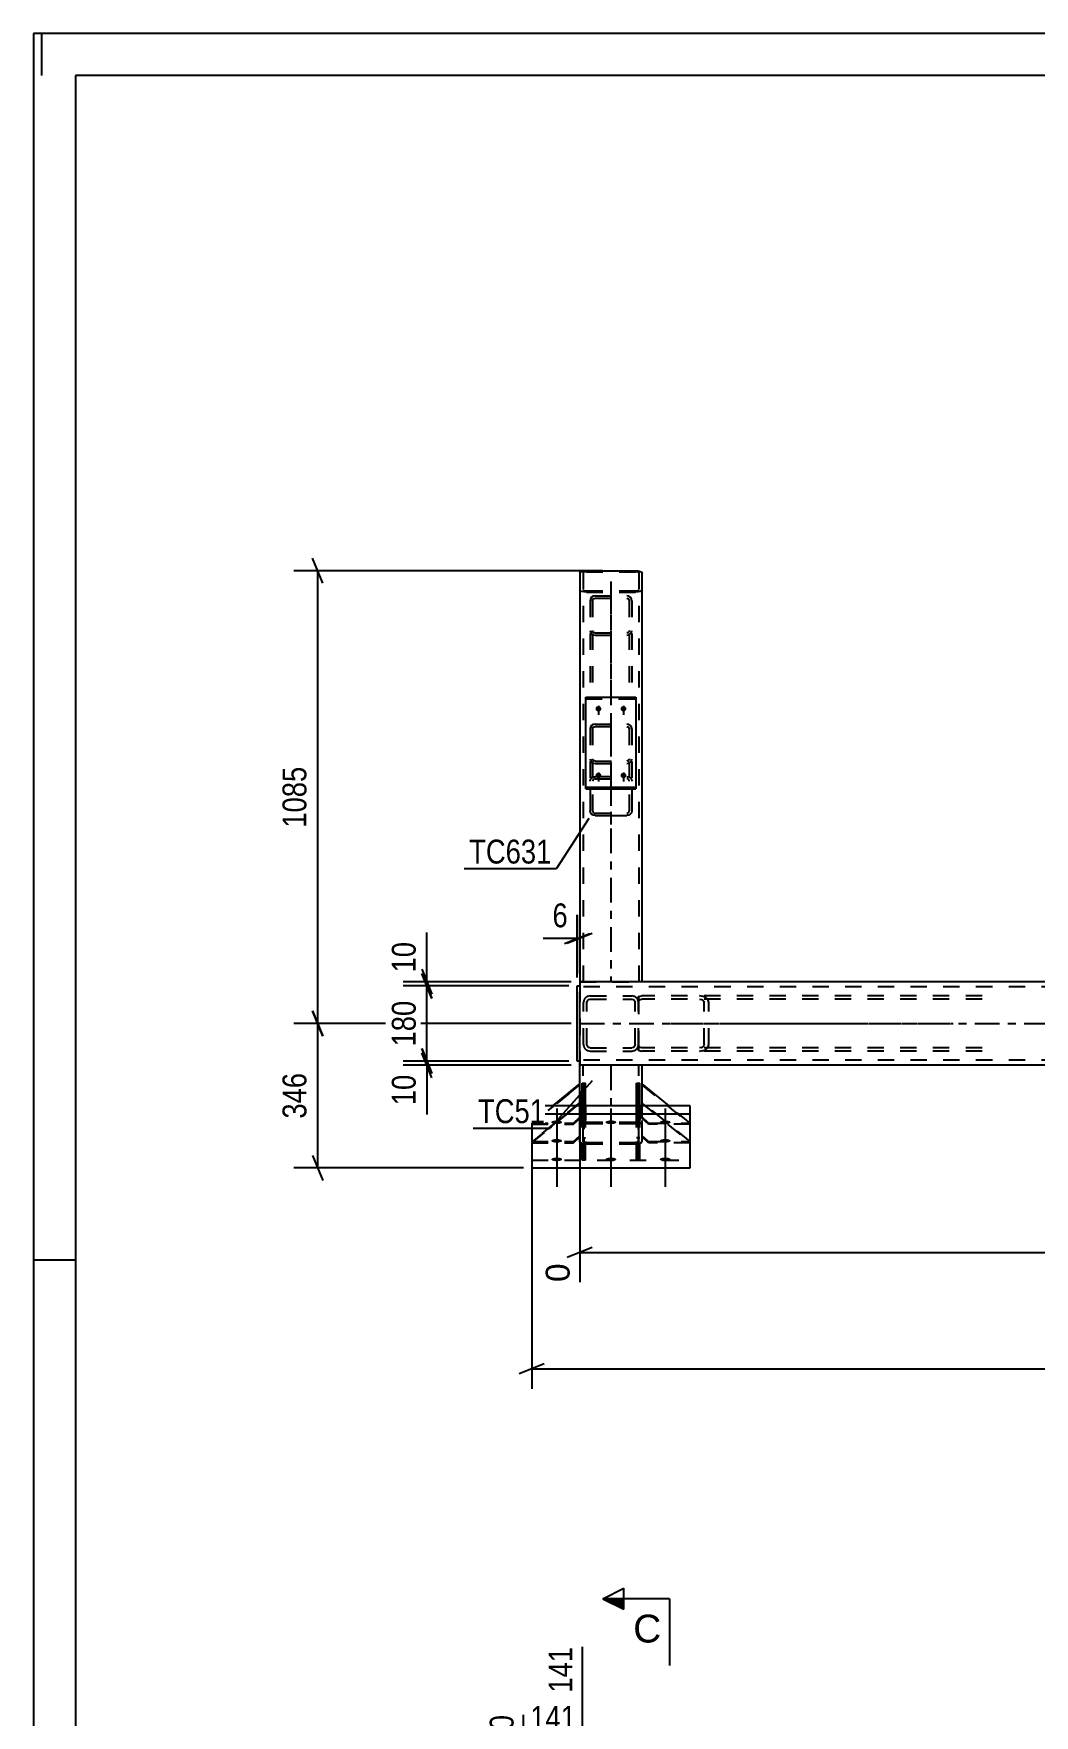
# Model space of a CAD drawing. Header units: millimetres. Extents: x 0 to 841, y 0 to 594.
# Drawn here: x 0 to 119.9, y 392.5 to 594 of the extents above; entities that cross this region are included whole.
import ezdxf

# ---------------------------------------------------------------- set-up
doc = ezdxf.new("R2010")
doc.units = ezdxf.units.MM
doc.linetypes.add('DXK_LINE_DOT2', pattern=[3.9198, 1.9599, -1.9599])
doc.linetypes.add('DXK_LINE_DOT3', pattern=[5.9187, 2.979, -0.9799, 0.9799, -0.9799])
doc.styles.add('Arial', font='ARIAL.TTF', dxfattribs={"height": 0.2})
doc.styles.add('Arial Narrow', font='ARIALN.TTF', dxfattribs={"height": 0.2})

# ---------------------------------------------------------------- blocks, each defined once
blk = doc.blocks.new('Unknown-318891778-1129')
at = {"color": 5, "linetype": 'Continuous'}
for p, q in [((841, 594), (0, 594)), ((0, 594), (0, 0)), ((1, 589), (1, 594)), ((836, 589), (5, 589)), ((5, 589), (5, 5)), ((5, 447), (0, 447))]:
    blk.add_line(p, q, dxfattribs=at)
blk = doc.blocks.new('Part-318891778-3957 - 3878')
at = {"color": 2, "linetype": 'Continuous'}
for p, q in [((65.44, 529.37), (65.5, 529.48)), ((65.44, 529.37), (65.44, 480.38)), ((65.5, 529.48), (65.67, 529.56)), ((65.67, 529.56), (65.93, 529.62)), ((65.93, 529.62), (66.24, 529.64)), ((66.24, 529.64), (72.14, 529.64)), ((72.14, 529.64), (72.44, 529.62)), ((72.44, 529.62), (72.7, 529.56)), ((72.7, 529.56), (72.88, 529.48)), ((72.88, 529.48), (72.94, 529.37)), ((72.94, 480.38), (72.94, 529.37))]:
    blk.add_line(p, q, dxfattribs=at)
at = {"color": 7, "linetype": 'DXK_LINE_DOT2'}
for p, q in [((65.87, 529.42), (65.84, 529.37)), ((65.84, 529.37), (65.84, 480.38)), ((65.95, 529.47), (65.87, 529.42)), ((66.08, 529.5), (65.95, 529.47)), ((66.24, 529.51), (66.08, 529.5)), ((66.24, 529.51), (72.14, 529.51)), ((72.29, 529.5), (72.14, 529.51)), ((72.42, 529.47), (72.29, 529.5)), ((72.51, 529.42), (72.42, 529.47)), ((72.54, 529.37), (72.51, 529.42)), ((72.54, 529.37), (72.54, 480.38)), ((65.5, 527.25), (65.44, 527.35)), ((65.67, 527.16), (65.5, 527.25)), ((65.93, 527.1), (65.67, 527.16)), ((65.84, 527.35), (65.87, 527.3)), ((65.87, 527.3), (65.95, 527.26)), ((66.24, 527.08), (65.93, 527.1)), ((65.95, 527.26), (66.08, 527.23)), ((66.08, 527.23), (66.24, 527.22)), ((66.24, 527.22), (72.14, 527.22)), ((66.24, 527.08), (72.14, 527.08)), ((72.14, 527.22), (72.29, 527.23)), ((72.44, 527.1), (72.14, 527.08)), ((72.29, 527.23), (72.42, 527.26)), ((72.42, 527.26), (72.44, 527.27)), ((72.44, 527.27), (72.51, 527.3)), ((72.7, 527.16), (72.44, 527.1)), ((72.51, 527.3), (72.54, 527.35)), ((72.88, 527.25), (72.7, 527.16)), ((72.94, 527.35), (72.88, 527.25)), ((65.44, 480.38), (72.94, 480.38))]:
    blk.add_line(p, q, dxfattribs=at)
at = {"color": 7, "linetype": 'DXK_LINE_DOT3'}
blk.add_line((69.19, 528.36), (69.19, 480.38), dxfattribs=at)
blk = doc.blocks.new('Part-318891778-3893 - 3878')
at = {"linetype": 'Continuous'}
blk.add_hatch(color=2, dxfattribs=at).paths.add_polyline_path([(232.58, 475.38), (231.78, 476.78), (233.38, 476.78)])
at = {"color": 2, "linetype": 'Continuous'}
for p, q in [((65.44, 480.38), (65.44, 479.18)), ((232.49, 480.38), (65.44, 480.38)), ((240.09, 480.38), (232.59, 480.38)), ((246.09, 480.38), (245.34, 480.38)), ((65.44, 471.58), (65.44, 479.18)), ((246.09, 479.18), (246.09, 471.58)), ((232.58, 475.38), (231.78, 476.78)), ((231.78, 476.78), (233.38, 476.78)), ((233.38, 476.78), (232.58, 475.38)), ((65.44, 470.38), (65.44, 471.58)), ((232.49, 470.38), (72.94, 470.38)), ((240.09, 470.38), (232.59, 470.38)), ((246.09, 470.38), (245.34, 470.38))]:
    blk.add_line(p, q, dxfattribs=at)
at = {"color": 7, "linetype": 'DXK_LINE_DOT2'}
for p, q in [((65.44, 480.38), (65.44, 480.02)), ((232.49, 479.78), (65.44, 479.78)), ((246.09, 479.78), (232.59, 479.78)), ((245.34, 480.38), (240.09, 480.38)), ((246.09, 480.38), (246.09, 479.18)), ((246.09, 480.38), (246.09, 480.02)), ((65.44, 471.58), (65.44, 470.47)), ((232.49, 470.98), (65.44, 470.98)), ((72.94, 470.38), (65.44, 470.38)), ((246.09, 470.98), (232.59, 470.98)), ((245.34, 470.38), (240.09, 470.38)), ((246.09, 470.38), (246.09, 471.58))]:
    blk.add_line(p, q, dxfattribs=at)
at = {"color": 7, "linetype": 'DXK_LINE_DOT3'}
for p, q in [((65.44, 475.38), (232.49, 475.38)), ((232.59, 475.38), (246.09, 475.38))]:
    blk.add_line(p, q, dxfattribs=at)
at = {"color": 2, "linetype": 'Continuous'}
blk.add_circle((232.58, 476.28), 1, dxfattribs=at)
blk = doc.blocks.new('Part-318891778-3882 - 3878')
at = {"color": 2, "linetype": 'Continuous'}
for p, q in [((66.19, 503.49), (66.19, 514.5)), ((66.19, 514.5), (72.19, 514.5)), ((72.19, 514.5), (72.19, 503.49)), ((66.19, 503.69), (72.19, 503.69)), ((66.19, 503.49), (72.19, 503.49))]:
    blk.add_line(p, q, dxfattribs=at)
at = {"color": 7, "linetype": 'DXK_LINE_DOT2'}
blk.add_line((66.19, 514.3), (72.19, 514.3), dxfattribs=at)
blk = doc.blocks.new('Part-318891778-3952 - 3878')
at = {"color": 2, "linetype": 'Continuous'}
for p, q in [((72.94, 470.38), (65.44, 470.38)), ((65.44, 468.14), (65.44, 470.38)), ((72.94, 468.14), (72.94, 470.38))]:
    blk.add_line(p, q, dxfattribs=at)
at = {"color": 7, "linetype": 'DXK_LINE_DOT2'}
for p, q in [((65.84, 461.25), (65.84, 470.38)), ((72.54, 461.25), (72.54, 470.38)), ((65.44, 461.25), (65.44, 468.14)), ((72.94, 461.25), (72.94, 468.14)), ((65.93, 463.52), (65.67, 463.46)), ((66.24, 463.54), (65.93, 463.52)), ((66.24, 463.54), (72.14, 463.54)), ((72.44, 463.52), (72.14, 463.54)), ((72.7, 463.46), (72.44, 463.52)), ((65.5, 463.37), (65.44, 463.27)), ((65.67, 463.46), (65.5, 463.37)), ((65.84, 463.27), (65.87, 463.32)), ((65.87, 463.32), (65.95, 463.37)), ((65.95, 463.37), (66.08, 463.4)), ((66.08, 463.4), (66.24, 463.41)), ((66.24, 463.41), (72.14, 463.41)), ((72.14, 463.41), (72.29, 463.4)), ((72.29, 463.4), (72.42, 463.37)), ((72.42, 463.37), (72.51, 463.32)), ((72.51, 463.32), (72.54, 463.27)), ((72.88, 463.37), (72.7, 463.46)), ((72.94, 463.27), (72.88, 463.37)), ((65.44, 461.25), (65.5, 461.15)), ((65.5, 461.15), (65.67, 461.06)), ((65.67, 461.06), (65.93, 461)), ((65.87, 461.2), (65.84, 461.25)), ((65.95, 461.16), (65.87, 461.2)), ((65.93, 461), (66.24, 460.98)), ((66.08, 461.13), (65.95, 461.16)), ((66.24, 461.12), (66.08, 461.13)), ((66.24, 461.12), (72.14, 461.12)), ((66.24, 460.98), (72.14, 460.98)), ((72.29, 461.13), (72.14, 461.12)), ((72.14, 460.98), (72.44, 461)), ((72.42, 461.16), (72.29, 461.13)), ((72.51, 461.2), (72.42, 461.16)), ((72.44, 461), (72.7, 461.06)), ((72.54, 461.25), (72.51, 461.2)), ((72.7, 461.06), (72.88, 461.15)), ((72.88, 461.15), (72.94, 461.25))]:
    blk.add_line(p, q, dxfattribs=at)
at = {"color": 7, "linetype": 'DXK_LINE_DOT3'}
blk.add_line((69.19, 470.38), (69.19, 462.26), dxfattribs=at)
blk = doc.blocks.new('Bolt-318891778-3888 - 3878')
at = {"linetype": 'Continuous'}
for points in [[(62.69, 463.77), (62.82, 463.76), (62.95, 463.75), (63.07, 463.72), (63.17, 463.69), (63.25, 463.66), (63.3, 463.61), (63.33, 463.57), (63.33, 463.52), (63.3, 463.48), (63.25, 463.43), (63.17, 463.4), (63.07, 463.36), (62.95, 463.34), (62.82, 463.33), (62.69, 463.32), (62.55, 463.33), (62.42, 463.34), (62.3, 463.36), (62.2, 463.4), (62.12, 463.43), (62.07, 463.48), (62.04, 463.52), (62.04, 463.57), (62.07, 463.61), (62.12, 463.66), (62.2, 463.69), (62.3, 463.72), (62.42, 463.75), (62.55, 463.76)], [(69.19, 463.77), (69.32, 463.76), (69.45, 463.75), (69.57, 463.72), (69.67, 463.69), (69.75, 463.66), (69.8, 463.61), (69.83, 463.57), (69.83, 463.52), (69.8, 463.48), (69.75, 463.43), (69.67, 463.4), (69.57, 463.36), (69.45, 463.34), (69.32, 463.33), (69.19, 463.32), (69.05, 463.33), (68.92, 463.34), (68.8, 463.36), (68.7, 463.4), (68.62, 463.43), (68.57, 463.48), (68.54, 463.52), (68.54, 463.57), (68.57, 463.61), (68.62, 463.66), (68.7, 463.69), (68.8, 463.72), (68.92, 463.75), (69.05, 463.76)], [(75.69, 463.77), (75.82, 463.76), (75.95, 463.75), (76.07, 463.72), (76.17, 463.69), (76.25, 463.66), (76.3, 463.61), (76.33, 463.57), (76.33, 463.52), (76.3, 463.48), (76.25, 463.43), (76.17, 463.4), (76.07, 463.36), (75.95, 463.34), (75.82, 463.33), (75.69, 463.32), (75.55, 463.33), (75.42, 463.34), (75.3, 463.36), (75.2, 463.4), (75.12, 463.43), (75.07, 463.48), (75.04, 463.52), (75.04, 463.57), (75.07, 463.61), (75.12, 463.66), (75.2, 463.69), (75.3, 463.72), (75.42, 463.75), (75.55, 463.76)], [(62.69, 461.54), (62.82, 461.54), (62.95, 461.52), (63.07, 461.5), (63.17, 461.47), (63.25, 461.43), (63.3, 461.39), (63.33, 461.34), (63.33, 461.3), (63.3, 461.25), (63.25, 461.21), (63.17, 461.17), (63.07, 461.14), (62.95, 461.12), (62.82, 461.1), (62.69, 461.1), (62.55, 461.1), (62.42, 461.12), (62.3, 461.14), (62.2, 461.17), (62.12, 461.21), (62.07, 461.25), (62.04, 461.3), (62.04, 461.34), (62.07, 461.39), (62.12, 461.43), (62.2, 461.47), (62.3, 461.5), (62.42, 461.52), (62.55, 461.54)], [(75.69, 461.54), (75.82, 461.54), (75.95, 461.52), (76.07, 461.5), (76.17, 461.47), (76.25, 461.43), (76.3, 461.39), (76.33, 461.34), (76.33, 461.3), (76.3, 461.25), (76.25, 461.21), (76.17, 461.17), (76.07, 461.14), (75.95, 461.12), (75.82, 461.1), (75.69, 461.1), (75.55, 461.1), (75.42, 461.12), (75.3, 461.14), (75.2, 461.17), (75.12, 461.21), (75.07, 461.25), (75.04, 461.3), (75.04, 461.34), (75.07, 461.39), (75.12, 461.43), (75.2, 461.47), (75.3, 461.5), (75.42, 461.52), (75.55, 461.54)], [(62.69, 459.32), (62.82, 459.32), (62.95, 459.3), (63.07, 459.28), (63.17, 459.25), (63.25, 459.21), (63.3, 459.17), (63.33, 459.12), (63.33, 459.07), (63.3, 459.03), (63.25, 458.99), (63.17, 458.95), (63.07, 458.92), (62.95, 458.9), (62.82, 458.88), (62.69, 458.88), (62.55, 458.88), (62.42, 458.9), (62.3, 458.92), (62.2, 458.95), (62.12, 458.99), (62.07, 459.03), (62.04, 459.07), (62.04, 459.12), (62.07, 459.17), (62.12, 459.21), (62.2, 459.25), (62.3, 459.28), (62.42, 459.3), (62.55, 459.32)], [(69.19, 459.32), (69.32, 459.32), (69.45, 459.3), (69.57, 459.28), (69.67, 459.25), (69.75, 459.21), (69.8, 459.17), (69.83, 459.12), (69.83, 459.07), (69.8, 459.03), (69.75, 458.99), (69.67, 458.95), (69.57, 458.92), (69.45, 458.9), (69.32, 458.88), (69.19, 458.88), (69.05, 458.88), (68.92, 458.9), (68.8, 458.92), (68.7, 458.95), (68.62, 458.99), (68.57, 459.03), (68.54, 459.07), (68.54, 459.12), (68.57, 459.17), (68.62, 459.21), (68.7, 459.25), (68.8, 459.28), (68.92, 459.3), (69.05, 459.32)], [(75.69, 459.32), (75.82, 459.32), (75.95, 459.3), (76.07, 459.28), (76.17, 459.25), (76.25, 459.21), (76.3, 459.17), (76.33, 459.12), (76.33, 459.07), (76.3, 459.03), (76.25, 458.99), (76.17, 458.95), (76.07, 458.92), (75.95, 458.9), (75.82, 458.88), (75.69, 458.88), (75.55, 458.88), (75.42, 458.9), (75.3, 458.92), (75.2, 458.95), (75.12, 458.99), (75.07, 459.03), (75.04, 459.07), (75.04, 459.12), (75.07, 459.17), (75.12, 459.21), (75.2, 459.25), (75.3, 459.28), (75.42, 459.3), (75.55, 459.32)]]:
    blk.add_hatch(color=1, dxfattribs=at).paths.add_polyline_path(points)
at = {"color": 1, "linetype": 'Continuous'}
for p, q in [((62.69, 465.19), (62.69, 460.26)), ((69.19, 465.19), (69.19, 460.26)), ((75.69, 465.19), (75.69, 460.26)), ((62.69, 462.97), (62.69, 458.03)), ((75.69, 462.97), (75.69, 458.03)), ((62.69, 460.74), (62.69, 455.81)), ((69.19, 460.74), (69.19, 455.81)), ((75.69, 460.74), (75.69, 455.81))]:
    blk.add_line(p, q, dxfattribs=at)
blk = doc.blocks.new('Part-318891778-3900 - 3878')
at = {"color": 2, "linetype": 'Continuous'}
for p, q in [((78.69, 465.51), (59.69, 465.51)), ((59.69, 465.51), (59.69, 458.07)), ((59.69, 464.57), (78.69, 464.57)), ((78.69, 458.07), (78.69, 465.51)), ((59.69, 458.07), (78.69, 458.07))]:
    blk.add_line(p, q, dxfattribs=at)
at = {"color": 7, "linetype": 'DXK_LINE_DOT3'}
blk.add_line((69.19, 465.04), (69.19, 458.54), dxfattribs=at)
at = {"color": 7, "linetype": 'DXK_LINE_DOT2'}
blk.add_line((59.69, 459.01), (78.69, 459.01), dxfattribs=at)
blk = doc.blocks.new('Part-318891778-3906 - 3878')
at = {"color": 7, "linetype": 'DXK_LINE_DOT2'}
for p, q in [((65.44, 465.92), (59.69, 461.22)), ((59.69, 461.08), (65.44, 465.78)), ((65.44, 461.79), (65.44, 465.92)), ((64.69, 461.22), (65.44, 461.92)), ((64.69, 461.08), (65.44, 461.79)), ((59.69, 461.22), (64.69, 461.22)), ((59.69, 461.22), (59.69, 461.08)), ((59.69, 461.08), (64.69, 461.08)), ((64.69, 461.22), (64.69, 461.08))]:
    blk.add_line(p, q, dxfattribs=at)
at = {"color": 7, "linetype": 'DXK_LINE_DOT3'}
for p, q in [((65.44, 465.85), (59.69, 461.15)), ((65.44, 461.15), (65.44, 465.85))]:
    blk.add_line(p, q, dxfattribs=at)
blk = doc.blocks.new('Part-318891778-3907 - 3878')
at = {"color": 7, "linetype": 'DXK_LINE_DOT2'}
for p, q in [((72.64, 465.68), (72.24, 465.68)), ((72.24, 459.01), (72.24, 465.68)), ((72.64, 459.01), (72.64, 465.68)), ((72.64, 461.68), (72.24, 461.68)), ((72.24, 460.72), (72.64, 460.72)), ((72.64, 459.01), (72.24, 459.01))]:
    blk.add_line(p, q, dxfattribs=at)
at = {"color": 7, "linetype": 'DXK_LINE_DOT3'}
for p, q in [((72.44, 465.68), (72.44, 460.98)), ((72.44, 460.98), (72.44, 459.01))]:
    blk.add_line(p, q, dxfattribs=at)
blk = doc.blocks.new('Part-318891778-3908 - 3878')
at = {"color": 2, "linetype": 'Continuous'}
for p, q in [((72.24, 468.24), (72.64, 468.24)), ((72.24, 465.51), (72.24, 468.24)), ((72.64, 465.51), (72.64, 468.24)), ((72.64, 465.51), (72.24, 465.51))]:
    blk.add_line(p, q, dxfattribs=at)
at = {"color": 7, "linetype": 'DXK_LINE_DOT3'}
for p, q in [((72.44, 468.24), (72.44, 463.54)), ((72.44, 463.54), (72.44, 465.51))]:
    blk.add_line(p, q, dxfattribs=at)
at = {"color": 7, "linetype": 'DXK_LINE_DOT2'}
for p, q in [((72.24, 463.8), (72.24, 465.51)), ((72.24, 464.25), (72.64, 464.25)), ((72.64, 463.8), (72.24, 463.8)), ((72.64, 465.51), (72.64, 463.8))]:
    blk.add_line(p, q, dxfattribs=at)
blk = doc.blocks.new('Part-318891778-3973 - 3878')
at = {"color": 2, "linetype": 'Continuous'}
for p, q in [((65.14, 470.88), (65.14, 479.88)), ((65.14, 479.88), (65.44, 479.88)), ((65.44, 470.88), (65.14, 470.88))]:
    blk.add_line(p, q, dxfattribs=at)
at = {"color": 7, "linetype": 'DXK_LINE_DOT2'}
blk.add_line((65.44, 479.88), (65.44, 470.88), dxfattribs=at)
blk = doc.blocks.new('Part-318891778-3909 - 3878')
at = {"color": 7, "linetype": 'DXK_LINE_DOT2'}
for p, q in [((66.14, 465.68), (65.74, 465.68)), ((65.74, 459.01), (65.74, 465.68)), ((66.14, 459.01), (66.14, 465.68)), ((65.74, 461.68), (66.14, 461.68)), ((65.74, 460.72), (66.14, 460.72)), ((66.14, 459.01), (65.74, 459.01))]:
    blk.add_line(p, q, dxfattribs=at)
at = {"color": 7, "linetype": 'DXK_LINE_DOT3'}
for p, q in [((65.94, 465.68), (65.94, 460.98)), ((65.94, 460.98), (65.94, 459.01))]:
    blk.add_line(p, q, dxfattribs=at)
blk = doc.blocks.new('Part-318891778-3912 - 3878')
at = {"color": 7, "linetype": 'DXK_LINE_DOT2'}
for p, q in [((72.94, 461.79), (72.94, 465.92)), ((78.69, 461.22), (72.94, 465.92)), ((72.94, 465.78), (78.69, 461.08)), ((73.69, 461.22), (72.94, 461.92)), ((73.69, 461.08), (72.94, 461.79)), ((73.69, 461.08), (73.69, 461.22)), ((73.69, 461.22), (78.69, 461.22)), ((78.69, 461.08), (73.69, 461.08)), ((78.69, 461.08), (78.69, 461.22))]:
    blk.add_line(p, q, dxfattribs=at)
blk = doc.blocks.new('Bolt-318891778-3916 - 3878')
at = {"linetype": 'Continuous'}
for points in [[(67.69, 512.76), (67.61, 512.77), (67.54, 512.79), (67.48, 512.83), (67.43, 512.87), (67.38, 512.93), (67.35, 512.99), (67.34, 513.06), (67.34, 513.13), (67.35, 513.19), (67.38, 513.26), (67.43, 513.31), (67.48, 513.36), (67.54, 513.39), (67.61, 513.41), (67.69, 513.42), (67.76, 513.41), (67.83, 513.39), (67.89, 513.36), (67.95, 513.31), (67.99, 513.26), (68.02, 513.19), (68.03, 513.13), (68.03, 513.06), (68.02, 512.99), (67.99, 512.93), (67.95, 512.87), (67.89, 512.83), (67.83, 512.79), (67.76, 512.77)], [(70.69, 512.76), (70.61, 512.77), (70.54, 512.79), (70.48, 512.83), (70.43, 512.87), (70.38, 512.93), (70.35, 512.99), (70.34, 513.06), (70.34, 513.13), (70.35, 513.19), (70.38, 513.26), (70.43, 513.31), (70.48, 513.36), (70.54, 513.39), (70.61, 513.41), (70.69, 513.42), (70.76, 513.41), (70.83, 513.39), (70.89, 513.36), (70.95, 513.31), (70.99, 513.26), (71.02, 513.19), (71.03, 513.13), (71.03, 513.06), (71.02, 512.99), (70.99, 512.93), (70.95, 512.87), (70.89, 512.83), (70.83, 512.79), (70.76, 512.77)], [(67.69, 504.78), (67.61, 504.78), (67.54, 504.8), (67.48, 504.84), (67.43, 504.88), (67.38, 504.94), (67.35, 505), (67.34, 505.07), (67.34, 505.14), (67.35, 505.21), (67.38, 505.27), (67.43, 505.32), (67.48, 505.37), (67.54, 505.4), (67.61, 505.43), (67.69, 505.43), (67.76, 505.43), (67.83, 505.4), (67.89, 505.37), (67.95, 505.32), (67.99, 505.27), (68.02, 505.21), (68.03, 505.14), (68.03, 505.07), (68.02, 505), (67.99, 504.94), (67.95, 504.88), (67.89, 504.84), (67.83, 504.8), (67.76, 504.78)], [(70.69, 504.78), (70.61, 504.78), (70.54, 504.8), (70.48, 504.84), (70.43, 504.88), (70.38, 504.94), (70.35, 505), (70.34, 505.07), (70.34, 505.14), (70.35, 505.21), (70.38, 505.27), (70.43, 505.32), (70.48, 505.37), (70.54, 505.4), (70.61, 505.43), (70.69, 505.43), (70.76, 505.43), (70.83, 505.4), (70.89, 505.37), (70.95, 505.32), (70.99, 505.27), (71.02, 505.21), (71.03, 505.14), (71.03, 505.07), (71.02, 505), (70.99, 504.94), (70.95, 504.88), (70.89, 504.84), (70.83, 504.8), (70.76, 504.78)]]:
    blk.add_hatch(color=1, dxfattribs=at).paths.add_polyline_path(points)
at = {"color": 1, "linetype": 'Continuous'}
for p, q in [((67.69, 513.43), (67.69, 512.36)), ((70.69, 513.43), (70.69, 512.36)), ((67.69, 505.45), (67.69, 504.37)), ((70.69, 505.45), (70.69, 504.37))]:
    blk.add_line(p, q, dxfattribs=at)
blk = doc.blocks.new('Part-318891778-3919 - 3878')
at = {"color": 7, "linetype": 'DXK_LINE_DOT3'}
blk.add_line((69.19, 512.31), (69.19, 499.22), dxfattribs=at)
at = {"color": 7, "linetype": 'DXK_LINE_DOT2'}
for p, q in [((66.73, 510.89), (66.69, 510.68)), ((66.69, 510.68), (66.69, 503.49)), ((66.86, 511.08), (66.73, 510.89)), ((67.06, 511.2), (66.86, 511.08)), ((66.99, 510.68), (67.01, 510.79)), ((66.99, 510.68), (66.99, 500.85)), ((67.01, 510.79), (67.07, 510.88)), ((67.29, 511.24), (67.06, 511.2)), ((67.07, 510.88), (67.17, 510.94)), ((67.17, 510.94), (67.29, 510.96)), ((67.29, 511.24), (71.09, 511.24)), ((67.29, 510.96), (71.09, 510.96)), ((71.32, 511.2), (71.09, 511.24)), ((71.09, 510.96), (71.2, 510.94)), ((71.2, 510.94), (71.3, 510.88)), ((71.3, 510.88), (71.36, 510.79)), ((71.51, 511.08), (71.32, 511.2)), ((71.36, 510.79), (71.39, 510.68)), ((71.39, 510.68), (71.39, 500.85)), ((71.64, 510.89), (71.51, 511.08)), ((71.69, 510.68), (71.64, 510.89)), ((71.69, 510.68), (71.69, 503.49)), ((66.69, 507.11), (66.73, 506.89)), ((66.73, 506.89), (66.86, 506.71)), ((66.86, 506.71), (67.06, 506.59)), ((67.01, 507), (66.99, 507.11)), ((67.07, 506.91), (67.01, 507)), ((67.06, 506.59), (67.29, 506.54)), ((67.17, 506.85), (67.07, 506.91)), ((67.29, 506.83), (67.17, 506.85)), ((67.29, 506.83), (71.09, 506.83)), ((67.29, 506.54), (71.09, 506.54)), ((71.2, 506.85), (71.09, 506.83)), ((71.09, 506.54), (71.32, 506.59)), ((71.3, 506.91), (71.2, 506.85)), ((71.36, 507), (71.3, 506.91)), ((71.32, 506.59), (71.51, 506.71)), ((71.39, 507.11), (71.36, 507)), ((71.51, 506.71), (71.64, 506.89)), ((71.64, 506.89), (71.69, 507.11)), ((66.69, 504.42), (66.73, 504.64)), ((66.73, 504.64), (66.86, 504.82)), ((66.86, 504.82), (67.06, 504.94)), ((67.01, 504.53), (66.99, 504.42)), ((67.07, 504.62), (67.01, 504.53)), ((67.06, 504.94), (67.29, 504.99)), ((67.17, 504.68), (67.07, 504.62)), ((67.29, 504.71), (67.17, 504.68)), ((67.29, 504.99), (71.09, 504.99)), ((67.29, 504.71), (71.09, 504.71)), ((71.09, 504.99), (71.32, 504.94)), ((71.2, 504.68), (71.09, 504.71)), ((71.3, 504.62), (71.2, 504.68)), ((71.36, 504.53), (71.3, 504.62)), ((71.32, 504.94), (71.51, 504.82)), ((71.39, 504.42), (71.36, 504.53)), ((71.51, 504.82), (71.64, 504.64)), ((71.64, 504.64), (71.69, 504.42)), ((66.99, 500.85), (67.01, 500.75)), ((67.01, 500.75), (67.07, 500.65)), ((67.07, 500.65), (67.17, 500.59)), ((67.17, 500.59), (67.29, 500.57)), ((67.29, 500.57), (71.09, 500.57)), ((71.09, 500.57), (71.2, 500.59)), ((71.2, 500.59), (71.3, 500.65)), ((71.3, 500.65), (71.36, 500.75)), ((71.36, 500.75), (71.39, 500.85))]:
    blk.add_line(p, q, dxfattribs=at)
at = {"color": 2, "linetype": 'Continuous'}
for p, q in [((66.69, 503.49), (66.69, 500.85)), ((71.69, 503.49), (71.69, 500.85)), ((66.73, 500.64), (66.69, 500.85)), ((66.86, 500.45), (66.73, 500.64)), ((67.06, 500.33), (66.86, 500.45)), ((67.29, 500.29), (67.06, 500.33)), ((67.29, 500.29), (71.09, 500.29)), ((71.32, 500.33), (71.09, 500.29)), ((71.51, 500.45), (71.32, 500.33)), ((71.64, 500.64), (71.51, 500.45)), ((71.69, 500.85), (71.64, 500.64))]:
    blk.add_line(p, q, dxfattribs=at)
blk = doc.blocks.new('Part-318891778-3927 - 3878')
at = {"color": 2, "linetype": 'Continuous'}
for p in [(76.15, 465.51), (72.94, 465.51)]:
    blk.add_line(p, (72.94, 468.14), dxfattribs=at)
at = {"color": 7, "linetype": 'DXK_LINE_DOT2'}
for p, q in [((72.94, 468), (78.69, 463.3)), ((72.94, 464.01), (72.94, 465.51)), ((73.69, 463.44), (72.94, 464.15)), ((73.69, 463.3), (72.94, 464.01)), ((78.69, 463.44), (76.15, 465.51)), ((73.69, 463.3), (73.69, 463.44)), ((73.69, 463.44), (78.69, 463.44)), ((78.69, 463.3), (73.69, 463.3)), ((78.69, 463.3), (78.69, 463.44))]:
    blk.add_line(p, q, dxfattribs=at)
blk = doc.blocks.new('Part-318891778-3930 - 3878')
at = {"color": 7, "linetype": 'DXK_LINE_DOT3'}
for p, q in [((65.44, 468.07), (59.69, 463.37)), ((65.44, 463.37), (65.44, 468.07))]:
    blk.add_line(p, q, dxfattribs=at)
at = {"color": 7, "linetype": 'DXK_LINE_DOT2'}
for p, q in [((59.69, 463.3), (65.44, 468)), ((59.69, 463.44), (62.22, 465.51)), ((64.69, 463.44), (65.44, 464.15)), ((64.69, 463.3), (65.44, 464.01)), ((65.44, 464.01), (65.44, 465.51)), ((59.69, 463.44), (64.69, 463.44)), ((59.69, 463.44), (59.69, 463.3)), ((59.69, 463.3), (64.69, 463.3)), ((64.69, 463.44), (64.69, 463.3))]:
    blk.add_line(p, q, dxfattribs=at)
at = {"color": 2, "linetype": 'Continuous'}
for p in [(62.22, 465.51), (65.44, 465.51)]:
    blk.add_line(p, (65.44, 468.14), dxfattribs=at)
blk = doc.blocks.new('Part-318891778-3934 - 3878')
at = {"color": 2, "linetype": 'Continuous'}
for p, q in [((65.74, 468.24), (66.14, 468.24)), ((65.74, 465.51), (65.74, 468.24)), ((66.14, 465.51), (66.14, 468.24)), ((66.14, 465.51), (65.74, 465.51))]:
    blk.add_line(p, q, dxfattribs=at)
at = {"color": 7, "linetype": 'DXK_LINE_DOT3'}
for p, q in [((65.94, 468.24), (65.94, 463.54)), ((65.94, 463.54), (65.94, 465.51))]:
    blk.add_line(p, q, dxfattribs=at)
at = {"color": 7, "linetype": 'DXK_LINE_DOT2'}
for p, q in [((65.74, 463.8), (65.74, 465.51)), ((65.74, 464.25), (66.14, 464.25)), ((66.14, 463.8), (65.74, 463.8)), ((66.14, 465.51), (66.14, 463.8))]:
    blk.add_line(p, q, dxfattribs=at)
blk = doc.blocks.new('Part-318891778-3944 - 3878')
at = {"color": 7, "linetype": 'DXK_LINE_DOT2'}
for p, q in [((65.95, 478.18), (65.89, 477.88)), ((65.89, 472.88), (65.89, 477.88)), ((66.29, 477.88), (66.32, 478.03)), ((66.29, 472.88), (66.29, 477.88)), ((66.69, 478.68), (66.38, 478.61)), ((66.53, 478.24), (66.69, 478.28)), ((66.69, 478.68), (71.69, 478.68)), ((66.69, 478.28), (71.69, 478.28)), ((71.99, 478.61), (71.69, 478.68)), ((71.69, 478.28), (71.84, 478.24)), ((72.06, 478.03), (72.09, 477.88)), ((72.09, 472.88), (72.09, 477.88)), ((72.49, 477.88), (72.43, 478.18)), ((72.49, 472.88), (72.49, 477.88)), ((65.89, 472.88), (65.95, 472.57)), ((66.32, 472.72), (66.29, 472.88)), ((66.38, 472.14), (66.69, 472.08)), ((66.69, 472.48), (66.53, 472.51)), ((66.69, 472.48), (71.69, 472.48)), ((66.69, 472.08), (71.69, 472.08)), ((71.84, 472.51), (71.69, 472.48)), ((71.69, 472.08), (71.99, 472.14)), ((72.09, 472.88), (72.06, 472.72)), ((72.43, 472.57), (72.49, 472.88))]:
    blk.add_line(p, q, dxfattribs=at)
at = {"color": 7, "linetype": 'DXK_LINE_DOT3'}
blk.add_line((69.19, 475.38), (69.19, 475.38), dxfattribs=at)
at = {"color": 7, "linetype": 'DXK_LINE_DOT2'}
for centre, radius, start, end in [((66.69, 477.88), 0.8, 112.5, 157.5), ((66.69, 477.88), 0.4, 112.5, 157.5), ((71.69, 477.88), 0.4, 22.5, 67.5), ((71.69, 477.88), 0.8, 22.5, 67.5), ((66.69, 472.88), 0.8, 202.5, 247.5), ((66.69, 472.88), 0.4, 202.5, 247.5), ((71.69, 472.88), 0.4, 292.5, 337.5), ((71.69, 472.88), 0.8, 292.5, 337.5)]:
    blk.add_arc(centre, radius, start, end, dxfattribs=at)
blk = doc.blocks.new('Part-318891778-3969 - 3878')
at = {"color": 7, "linetype": 'DXK_LINE_DOT2'}
for p, q in [((72.47, 478.61), (72.9, 478.68)), ((72.49, 478.14), (72.47, 478.61)), ((72.47, 478.61), (72.49, 478.44)), ((72.49, 478.44), (72.49, 472.31)), ((72.49, 478.14), (72.51, 478.16)), ((72.51, 478.16), (72.69, 478.24)), ((72.69, 478.24), (72.9, 478.28)), ((113.66, 478.68), (72.9, 478.68)), ((113.66, 478.28), (72.9, 478.28)), ((80.24, 478.61), (79.82, 478.68)), ((79.82, 478.28), (80.03, 478.24)), ((80.33, 478.03), (80.37, 477.88)), ((80.37, 472.88), (80.37, 477.88)), ((80.92, 477.88), (80.84, 478.18)), ((80.92, 472.88), (80.92, 477.88)), ((72.49, 472.61), (72.47, 472.14)), ((72.47, 472.14), (72.49, 472.31)), ((72.47, 472.14), (72.9, 472.08)), ((72.51, 472.59), (72.49, 472.61)), ((72.69, 472.51), (72.51, 472.59)), ((72.9, 472.48), (72.69, 472.51)), ((113.66, 472.48), (72.9, 472.48)), ((113.66, 472.08), (72.9, 472.08)), ((80.03, 472.51), (79.82, 472.48)), ((79.82, 472.08), (80.24, 472.14)), ((80.37, 472.88), (80.33, 472.72)), ((80.84, 472.57), (80.92, 472.88))]:
    blk.add_line(p, q, dxfattribs=at)
at = {"color": 7, "linetype": 'DXK_LINE_DOT3'}
blk.add_line((76.36, 475.38), (110.2, 475.38), dxfattribs=at)
at = {"color": 7, "linetype": 'DXK_LINE_DOT2'}
for centre, radius, start, end in [((79.9, 477.76), 0.505, 32.6711, 75.6111), ((79.99, 477.64), 1.01, 32.6711, 75.6111), ((79.9, 472.99), 0.505, 284.3889, 327.3289), ((79.99, 473.11), 1.01, 284.3889, 327.3289)]:
    blk.add_arc(centre, radius, start, end, dxfattribs=at)
blk = doc.blocks.new('Part-318891778-3975 - 3878')
at = {"color": 7, "linetype": 'DXK_LINE_DOT2'}
for p, q in [((66.73, 526.26), (66.69, 526.05)), ((66.69, 526.05), (66.69, 514.62)), ((66.86, 526.45), (66.73, 526.26)), ((67.06, 526.57), (66.86, 526.45)), ((66.99, 526.05), (67.01, 526.15)), ((66.99, 526.05), (66.99, 514.62)), ((67.01, 526.15), (67.07, 526.25)), ((67.29, 526.61), (67.06, 526.57)), ((67.07, 526.25), (67.17, 526.31)), ((67.17, 526.31), (67.29, 526.33)), ((67.29, 526.61), (71.09, 526.61)), ((67.29, 526.33), (71.09, 526.33)), ((71.32, 526.57), (71.09, 526.61)), ((71.09, 526.33), (71.2, 526.31)), ((71.2, 526.31), (71.3, 526.25)), ((71.3, 526.25), (71.36, 526.15)), ((71.51, 526.45), (71.32, 526.57)), ((71.36, 526.15), (71.39, 526.05)), ((71.39, 526.05), (71.39, 514.62)), ((71.64, 526.26), (71.51, 526.45)), ((71.69, 526.05), (71.64, 526.26)), ((71.69, 526.05), (71.69, 514.62)), ((66.69, 522.48), (66.73, 522.26)), ((66.73, 522.26), (66.86, 522.08)), ((66.86, 522.08), (67.06, 521.95)), ((67.01, 522.37), (66.99, 522.48)), ((67.07, 522.28), (67.01, 522.37)), ((67.17, 522.21), (67.07, 522.28)), ((67.29, 522.19), (67.17, 522.21)), ((67.29, 522.19), (71.09, 522.19)), ((71.2, 522.21), (71.09, 522.19)), ((71.3, 522.28), (71.2, 522.21)), ((71.36, 522.37), (71.3, 522.28)), ((71.32, 521.95), (71.51, 522.08)), ((71.39, 522.48), (71.36, 522.37)), ((71.51, 522.08), (71.64, 522.26)), ((71.64, 522.26), (71.69, 522.48)), ((67.06, 521.95), (67.29, 521.91)), ((67.29, 521.91), (71.09, 521.91)), ((71.09, 521.91), (71.32, 521.95))]:
    blk.add_line(p, q, dxfattribs=at)
at = {"color": 7, "linetype": 'DXK_LINE_DOT3'}
blk.add_line((69.19, 527.47), (69.19, 516.63), dxfattribs=at)
blk = doc.blocks.new('StraightDimension-318891778-5169 - 4993')
at = {"color": 7, "linetype": 'Continuous'}
for p, q in [((65.77, 353.77), (65.77, 400.68)), ((203.24, 354.49), (203.24, 398)), ((67.27, 389.99), (64.27, 388.79)), ((65.77, 389.39), (203.24, 389.39)), ((201.74, 388.79), (204.74, 389.99))]:
    blk.add_line(p, q, dxfattribs=at)
at = {"color": 0, "linetype": 'Continuous'}
blk.add_wipeout([(202.64, 398.6), (198.44, 398.6), (198.44, 390.09), (202.64, 390.09)], dxfattribs=at)
at = {"color": 0}
blk.add_wipeout([(138.76, 390.14), (138.76, 394.34), (130.25, 394.34), (130.25, 390.14)], dxfattribs=at)
at = {"color": 3, "linetype": 'Continuous', "style": 'Arial Narrow'}
blk.add_text('2890', height=2.863, rotation=90.0002, dxfattribs=at).set_placement((202.04, 390.69))
at = {"color": 3, "style": 'Arial Narrow'}
blk.add_text('2749', height=2.863, dxfattribs=at).set_placement((130.85, 390.74))
blk = doc.blocks.new('StraightDimension-318891778-5170 - 4993')
at = {"color": 7, "linetype": 'Continuous'}
for p, q in [((65.77, 353.77), (65.77, 400.68)), ((58.72, 369.49), (58.72, 392.52)), ((57.22, 388.79), (60.22, 389.99)), ((58.72, 389.39), (65.77, 389.39)), ((67.27, 389.99), (64.27, 388.79))]:
    blk.add_line(p, q, dxfattribs=at)
at = {"color": 0}
blk.add_wipeout([(65.59, 390.14), (65.59, 394.34), (58.91, 394.34), (58.91, 390.14)], dxfattribs=at)
at = {"color": 0, "linetype": 'Continuous'}
for points in [[(65.17, 401.28), (60.97, 401.28), (60.97, 394.59), (65.17, 394.59)], [(58.12, 393.12), (53.92, 393.12), (53.92, 390.09), (58.12, 390.09)]]:
    blk.add_wipeout(points, dxfattribs=at)
at = {"color": 3, "linetype": 'Continuous', "style": 'Arial Narrow'}
for s, height, p in [('141', 2.863, (64.57, 395.19)), ('0', 2.86, (57.52, 390.69))]:
    blk.add_text(s, height=height, rotation=90.0002, dxfattribs=at).set_placement(p)
at = {"color": 3, "style": 'Arial Narrow'}
blk.add_text('141', height=2.863, dxfattribs=at).set_placement((59.51, 390.74))
blk = doc.blocks.new('StraightDimension-318891778-10544 - 3878')
at = {"color": 7, "linetype": 'Continuous'}
for p, q in [((46.54, 472.38), (47.74, 469.38)), ((47.74, 468.88), (46.54, 471.88)), ((64.14, 470.88), (44.29, 470.88)), ((64.44, 470.38), (44.29, 470.38)), ((47.14, 470.38), (47.14, 470.88))]:
    blk.add_line(p, q, dxfattribs=at)
at = {"color": 0}
blk.add_wipeout([(46.39, 469.85), (42.19, 469.85), (42.19, 464.99), (46.39, 464.99)], dxfattribs=at)
at = {"color": 7, "linetype": 'Continuous'}
blk.add_line((47.14, 470.38), (47.14, 464.47), dxfattribs=at)
blk.add_line((47.14, 470.38), (47.14, 464.47), dxfattribs=at)
at = {"color": 3, "style": 'Arial Narrow'}
blk.add_text('10', height=2.863, rotation=90.0002, dxfattribs=at).set_placement((45.79, 465.59))
blk = doc.blocks.new('StraightDimension-318891778-10542 - 3878')
at = {"color": 7, "linetype": 'Continuous'}
for p, q in [((46.54, 481.88), (47.74, 478.88)), ((64.44, 480.38), (44.29, 480.38)), ((64.14, 479.88), (44.29, 479.88)), ((47.74, 478.38), (46.54, 481.38)), ((47.14, 479.88), (47.14, 480.38))]:
    blk.add_line(p, q, dxfattribs=at)
at = {"color": 0}
blk.add_wipeout([(46.39, 485.76), (42.19, 485.76), (42.19, 480.9), (46.39, 480.9)], dxfattribs=at)
at = {"color": 7, "linetype": 'Continuous'}
blk.add_line((47.14, 480.38), (47.14, 486.28), dxfattribs=at)
blk.add_line((47.14, 480.38), (47.14, 486.28), dxfattribs=at)
at = {"color": 3, "style": 'Arial Narrow'}
blk.add_text('10', height=2.863, rotation=90.0002, dxfattribs=at).set_placement((45.79, 481.5))
blk = doc.blocks.new('StraightDimension-318891778-6656 - 3878')
at = {"color": 7, "linetype": 'Continuous'}
for p, q in [((246.09, 469.38), (246.09, 437.73)), ((65.44, 467.24), (65.44, 444.4)), ((66.94, 448.53), (63.94, 447.33)), ((65.44, 447.93), (246.09, 447.93)), ((244.59, 447.33), (247.59, 448.53))]:
    blk.add_line(p, q, dxfattribs=at)
at = {"color": 0}
blk.add_wipeout([(160.81, 448.68), (160.81, 452.88), (150.71, 452.88), (150.71, 448.68)], dxfattribs=at)
at = {"color": 0, "linetype": 'Continuous'}
for points in [[(64.84, 447.23), (60.64, 447.23), (60.64, 443.8), (64.84, 443.8)], [(245.49, 447.23), (241.29, 447.23), (241.29, 437.13), (245.49, 437.13)]]:
    blk.add_wipeout(points, dxfattribs=at)
at = {"color": 3, "style": 'Arial'}
blk.add_text('4451', height=2.865, dxfattribs=at).set_placement((151.31, 449.28))
at = {"color": 3, "linetype": 'Continuous', "style": 'Arial'}
for s, height, p in [('0', 2.87, (64.24, 444.4)), ('4451', 2.865, (244.89, 437.73))]:
    blk.add_text(s, height=height, rotation=90.0002, dxfattribs=at).set_placement(p)
blk = doc.blocks.new('StraightDimension-318891778-4093 - 3878')
at = {"color": 7, "linetype": 'Continuous'}
for p, q in [((59.69, 463.57), (59.69, 431.6)), ((246.09, 463.38), (246.09, 431.6)), ((61.19, 434.6), (58.19, 433.4)), ((59.69, 434), (246.09, 434)), ((244.59, 433.4), (247.59, 434.6))]:
    blk.add_line(p, q, dxfattribs=at)
at = {"color": 0}
blk.add_wipeout([(157.93, 434.75), (157.93, 438.95), (147.84, 438.95), (147.84, 434.75)], dxfattribs=at)
at = {"color": 3, "style": 'Arial'}
blk.add_text('4566', height=2.865, dxfattribs=at).set_placement((148.44, 435.35))
blk = doc.blocks.new('StraightDimension-318891778-10501 - 3878')
at = {"color": 7, "linetype": 'Continuous'}
for p, q in [((34.64, 528.14), (33.44, 531.14)), ((68.19, 529.64), (31.19, 529.64)), ((34.04, 475.38), (34.04, 529.64)), ((33.44, 476.88), (34.64, 473.88)), ((64.44, 475.38), (31.19, 475.38))]:
    blk.add_line(p, q, dxfattribs=at)
at = {"color": 0}
blk.add_wipeout([(33.29, 506.77), (29.09, 506.77), (29.09, 498.25), (33.29, 498.25)], dxfattribs=at)
at = {"color": 3, "style": 'Arial Narrow'}
blk.add_text('1085', height=2.863, rotation=90.0002, dxfattribs=at).set_placement((32.69, 498.85))
blk = doc.blocks.new('StraightDimension-318891778-10502 - 3878')
at = {"color": 7, "linetype": 'Continuous'}
for p, q in [((34.64, 473.88), (33.44, 476.88)), ((64.44, 475.38), (31.19, 475.38)), ((34.04, 458.07), (34.04, 475.38)), ((33.44, 459.57), (34.64, 456.57)), ((58.69, 458.07), (31.19, 458.07))]:
    blk.add_line(p, q, dxfattribs=at)
at = {"color": 0}
blk.add_wipeout([(33.29, 470.07), (29.09, 470.07), (29.09, 463.38), (33.29, 463.38)], dxfattribs=at)
at = {"color": 3, "style": 'Arial Narrow'}
blk.add_text('346', height=2.863, rotation=90.0002, dxfattribs=at).set_placement((32.69, 463.98))
blk = doc.blocks.new('StraightDimension-318891778-10543 - 3878')
at = {"color": 7, "linetype": 'Continuous'}
for p, q in [((64.14, 479.88), (44.29, 479.88)), ((46.54, 481.38), (47.74, 478.38)), ((47.14, 470.88), (47.14, 479.88)), ((47.74, 469.38), (46.54, 472.38)), ((64.14, 470.88), (44.29, 470.88))]:
    blk.add_line(p, q, dxfattribs=at)
at = {"color": 0}
blk.add_wipeout([(46.39, 478.72), (42.19, 478.72), (42.19, 472.03), (46.39, 472.03)], dxfattribs=at)
at = {"color": 3, "style": 'Arial Narrow'}
blk.add_text('180', height=2.863, rotation=90.0002, dxfattribs=at).set_placement((45.79, 472.63))
blk = doc.blocks.new('StraightDimension-318891778-10575 - 3878')
at = {"color": 7, "linetype": 'Continuous'}
for p, q in [((65.14, 480.88), (65.14, 488.41)), ((65.44, 481.38), (65.44, 488.41)), ((63.64, 484.96), (66.64, 486.16)), ((66.94, 486.16), (63.94, 484.96)), ((65.14, 485.56), (65.44, 485.56))]:
    blk.add_line(p, q, dxfattribs=at)
at = {"color": 0}
blk.add_wipeout([(64.61, 486.31), (64.61, 490.51), (61.58, 490.51), (61.58, 486.31)], dxfattribs=at)
at = {"color": 7, "linetype": 'Continuous'}
blk.add_line((65.14, 485.56), (61.06, 485.56), dxfattribs=at)
blk.add_line((65.14, 485.56), (61.06, 485.56), dxfattribs=at)
at = {"color": 3, "style": 'Arial Narrow'}
blk.add_text('6', height=2.86, dxfattribs=at).set_placement((62.18, 486.91))
blk = doc.blocks.new('SectionMark-318891778-5589 - 4993')
at = {"linetype": 'Continuous'}
blk.add_hatch(color=6, dxfattribs=at).paths.add_polyline_path([(70.72, 406.45), (70.72, 405.2), (68.22, 406.45)])
at = {"color": 6, "linetype": 'Continuous'}
for p, q in [((68.22, 406.45), (70.72, 407.7)), ((70.72, 405.2), (70.72, 407.7)), ((76.22, 406.45), (68.22, 406.45)), ((68.22, 406.45), (70.72, 405.2))]:
    blk.add_line(p, q, dxfattribs=at)
at = {"color": 0, "linetype": 'Continuous'}
blk.add_wipeout([(75.22, 401.2), (75.22, 404.7), (71.85, 404.7), (71.85, 401.2)], dxfattribs=at)
at = {"color": 6, "linetype": 'Continuous'}
blk.add_line((76.22, 406.45), (76.22, 398.45), dxfattribs=at)
at = {"color": 3, "linetype": 'Continuous', "style": 'Arial'}
blk.add_text('C', height=3.34, dxfattribs=at).set_placement((71.85, 401.2))
blk = doc.blocks.new('Mark-318891778-3953 - 3878')
at = {"color": 0}
blk.add_wipeout([(62.07, 494.55), (62.07, 497.55), (52.2, 497.55), (52.2, 494.55)], dxfattribs=at)
blk.add_wipeout([(62.07, 494.55), (62.07, 497.55), (52.2, 497.55), (52.2, 494.55)], dxfattribs=at)
at = {"color": 30, "linetype": 'Continuous'}
for p in [(66.54, 499.95), (51.6, 493.95)]:
    blk.add_line(p, (62.67, 493.95), dxfattribs=at)
at = {"color": 3, "style": 'Arial Narrow'}
blk.add_text('TC631', height=2.863, dxfattribs=at).set_placement((52.2, 494.55))
blk = doc.blocks.new('Mark-318891778-3948 - 3878')
at = {"color": 0}
blk.add_wipeout([(61.3, 463.44), (61.3, 466.44), (53.26, 466.44), (53.26, 463.44)], dxfattribs=at)
blk.add_wipeout([(61.3, 463.44), (61.3, 466.44), (53.26, 466.44), (53.26, 463.44)], dxfattribs=at)
at = {"color": 30, "linetype": 'Continuous'}
for p in [(66.95, 468.49), (52.66, 462.84)]:
    blk.add_line(p, (61.9, 462.84), dxfattribs=at)
at = {"color": 3, "style": 'Arial Narrow'}
blk.add_text('TC51', height=2.863, dxfattribs=at).set_placement((53.26, 463.44))

msp = doc.modelspace()

# ---------------------------------------------------------------- block references
for name in ['Unknown-318891778-1129', 'Part-318891778-3957 - 3878', 'Part-318891778-3975 - 3878', 'Part-318891778-3882 - 3878', 'Part-318891778-3919 - 3878', 'Bolt-318891778-3916 - 3878', 'Part-318891778-3973 - 3878', 'Part-318891778-3893 - 3878', 'Part-318891778-3944 - 3878', 'Part-318891778-3969 - 3878', 'Part-318891778-3952 - 3878', 'Part-318891778-3930 - 3878', 'Part-318891778-3934 - 3878', 'Part-318891778-3908 - 3878', 'Part-318891778-3927 - 3878', 'Part-318891778-3906 - 3878', 'Part-318891778-3909 - 3878', 'Part-318891778-3907 - 3878', 'Part-318891778-3912 - 3878', 'Part-318891778-3900 - 3878', 'Bolt-318891778-3888 - 3878']:
    msp.add_blockref(name, (0, 0))

# ---------------------------------------------------------------- next in the draw order: block references
for name in ['StraightDimension-318891778-10542 - 3878', 'StraightDimension-318891778-10544 - 3878', 'StraightDimension-318891778-5169 - 4993']:
    msp.add_blockref(name, (0, 0))

# ---------------------------------------------------------------- next in the draw order: block references
for name in ['StraightDimension-318891778-10501 - 3878', 'StraightDimension-318891778-6656 - 3878', 'StraightDimension-318891778-5170 - 4993']:
    msp.add_blockref(name, (0, 0))

# ---------------------------------------------------------------- next in the draw order: block references
for name in ['Mark-318891778-3953 - 3878', 'StraightDimension-318891778-4093 - 3878', 'SectionMark-318891778-5589 - 4993']:
    msp.add_blockref(name, (0, 0))

# ---------------------------------------------------------------- next in the draw order: block references
msp.add_blockref('StraightDimension-318891778-10502 - 3878', (0, 0))

# ---------------------------------------------------------------- next in the draw order: block references
msp.add_blockref('StraightDimension-318891778-10543 - 3878', (0, 0))

# ---------------------------------------------------------------- next in the draw order: block references
for name in ['StraightDimension-318891778-10575 - 3878', 'Mark-318891778-3948 - 3878']:
    msp.add_blockref(name, (0, 0))

doc.saveas('drawing.dxf')
